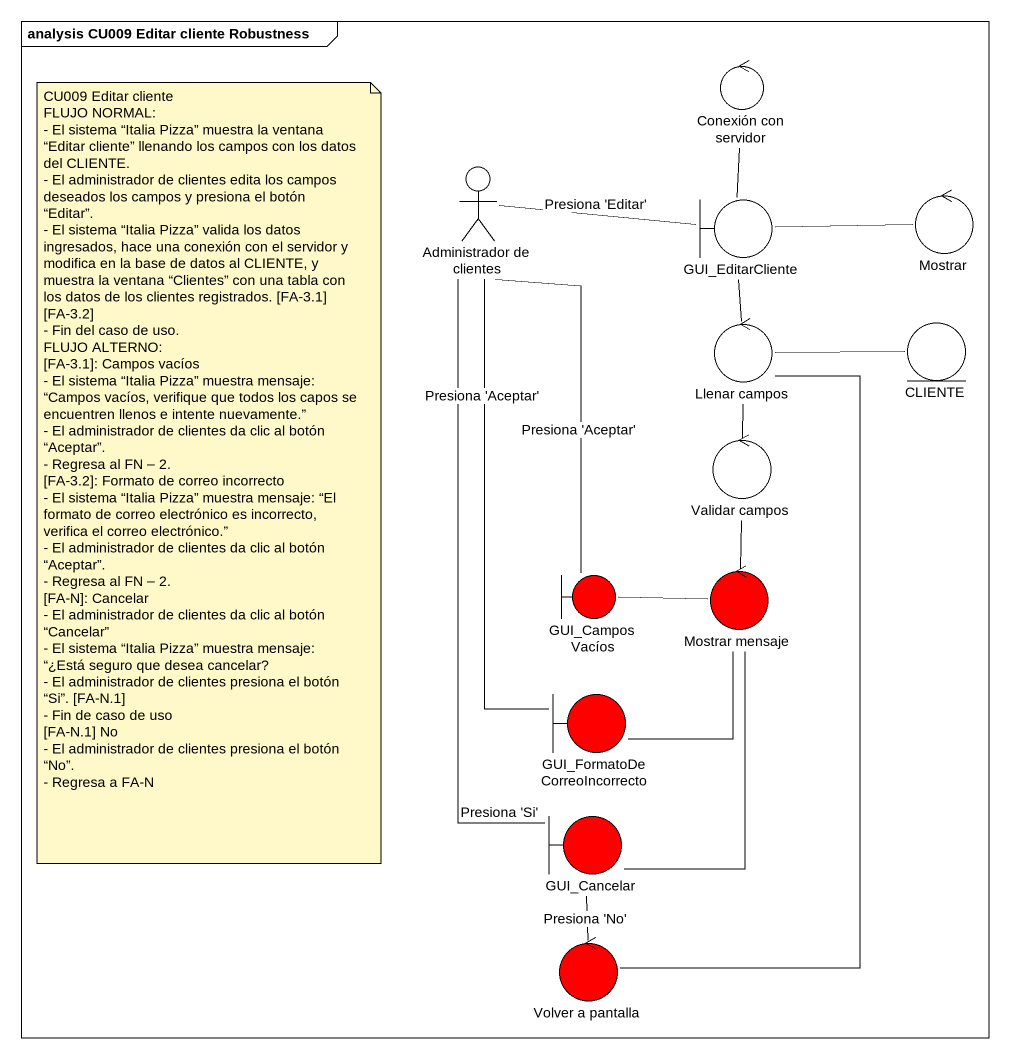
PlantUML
@startuml
mainframe analysis CU009 Editar cliente Robustness
control "Conexión con servidor" as Conexión_con_servidor
actor "Administrador de clientes" as Administrador_de_clientes
boundary GUI_EditarCliente
control Mostrar
control "Llenar campos" as Llenar_campos
entity CLIENTE
control "Validar campos" as Validar_campos
boundary GUI_CamposVacíos #FF0000
control "Mostrar mensaje" as Mostrar_mensaje #FF0000
boundary "GUI_FormatoDeCorreoIncorrecto" as GUI_FormatoDeCorreoIncorrect #FF0000
boundary GUI_Cancelar #FF0000
control "Volver a pantalla" as Volver_a_pantalla #FF0000
Administrador_de_clientes -right- GUI_EditarCliente : Presiona 'Editar'
Administrador_de_clientes -- GUI_CamposVacíos : Presiona 'Aceptar'
Administrador_de_clientes -- GUI_FormatoDeCorreoIncorrect : Presiona 'Aceptar'
Administrador_de_clientes -- GUI_Cancelar : Presiona 'Si'
GUI_EditarCliente -up- Conexión_con_servidor
GUI_EditarCliente -- Llenar_campos
Mostrar -left- GUI_EditarCliente
Llenar_campos -right- CLIENTE
Llenar_campos -- Validar_campos
Llenar_campos -- Volver_a_pantalla
Validar_campos -- Mostrar_mensaje
Mostrar_mensaje -left- GUI_CamposVacíos
Mostrar_mensaje -- GUI_FormatoDeCorreoIncorrect
Mostrar_mensaje -- GUI_Cancelar
GUI_Cancelar -- Volver_a_pantalla : Presiona 'No'
note as N1
  CU009 Editar cliente
  FLUJO NORMAL:
  - El sistema “Italia Pizza” muestra la ventana “Editar cliente” llenando los campos con los datos del CLIENTE.
  - El administrador de clientes edita los campos deseados los campos y presiona el botón “Editar”.
  - El sistema “Italia Pizza” valida los datos ingresados, hace una conexión con el servidor y modifica en la base de datos al CLIENTE, y muestra la ventana “Clientes” con una tabla con los datos de los clientes registrados. [FA-3.1] [FA-3.2]
  - Fin del caso de uso.
  FLUJO ALTERNO:
  [FA-3.1]: Campos vacíos
  - El sistema “Italia Pizza” muestra mensaje: “Campos vacíos, verifique que todos los capos se encuentren llenos e intente nuevamente.”
  - El administrador de clientes da clic al botón “Aceptar”.
  - Regresa al FN – 2.
  [FA-3.2]: Formato de correo incorrecto
  - El sistema “Italia Pizza” muestra mensaje: “El formato de correo electrónico es incorrecto, verifica el correo electrónico.”
  - El administrador de clientes da clic al botón “Aceptar”.
  - Regresa al FN – 2.
  [FA-N]: Cancelar
  - El administrador de clientes da clic al botón “Cancelar”
  - El sistema “Italia Pizza” muestra mensaje: “¿Está seguro que desea cancelar?
  - El administrador de clientes presiona el botón “Si”. [FA-N.1]
  - Fin de caso de uso
  [FA-N.1] No
  - El administrador de clientes presiona el botón “No”.
  - Regresa a FA-N
end note
@enduml
